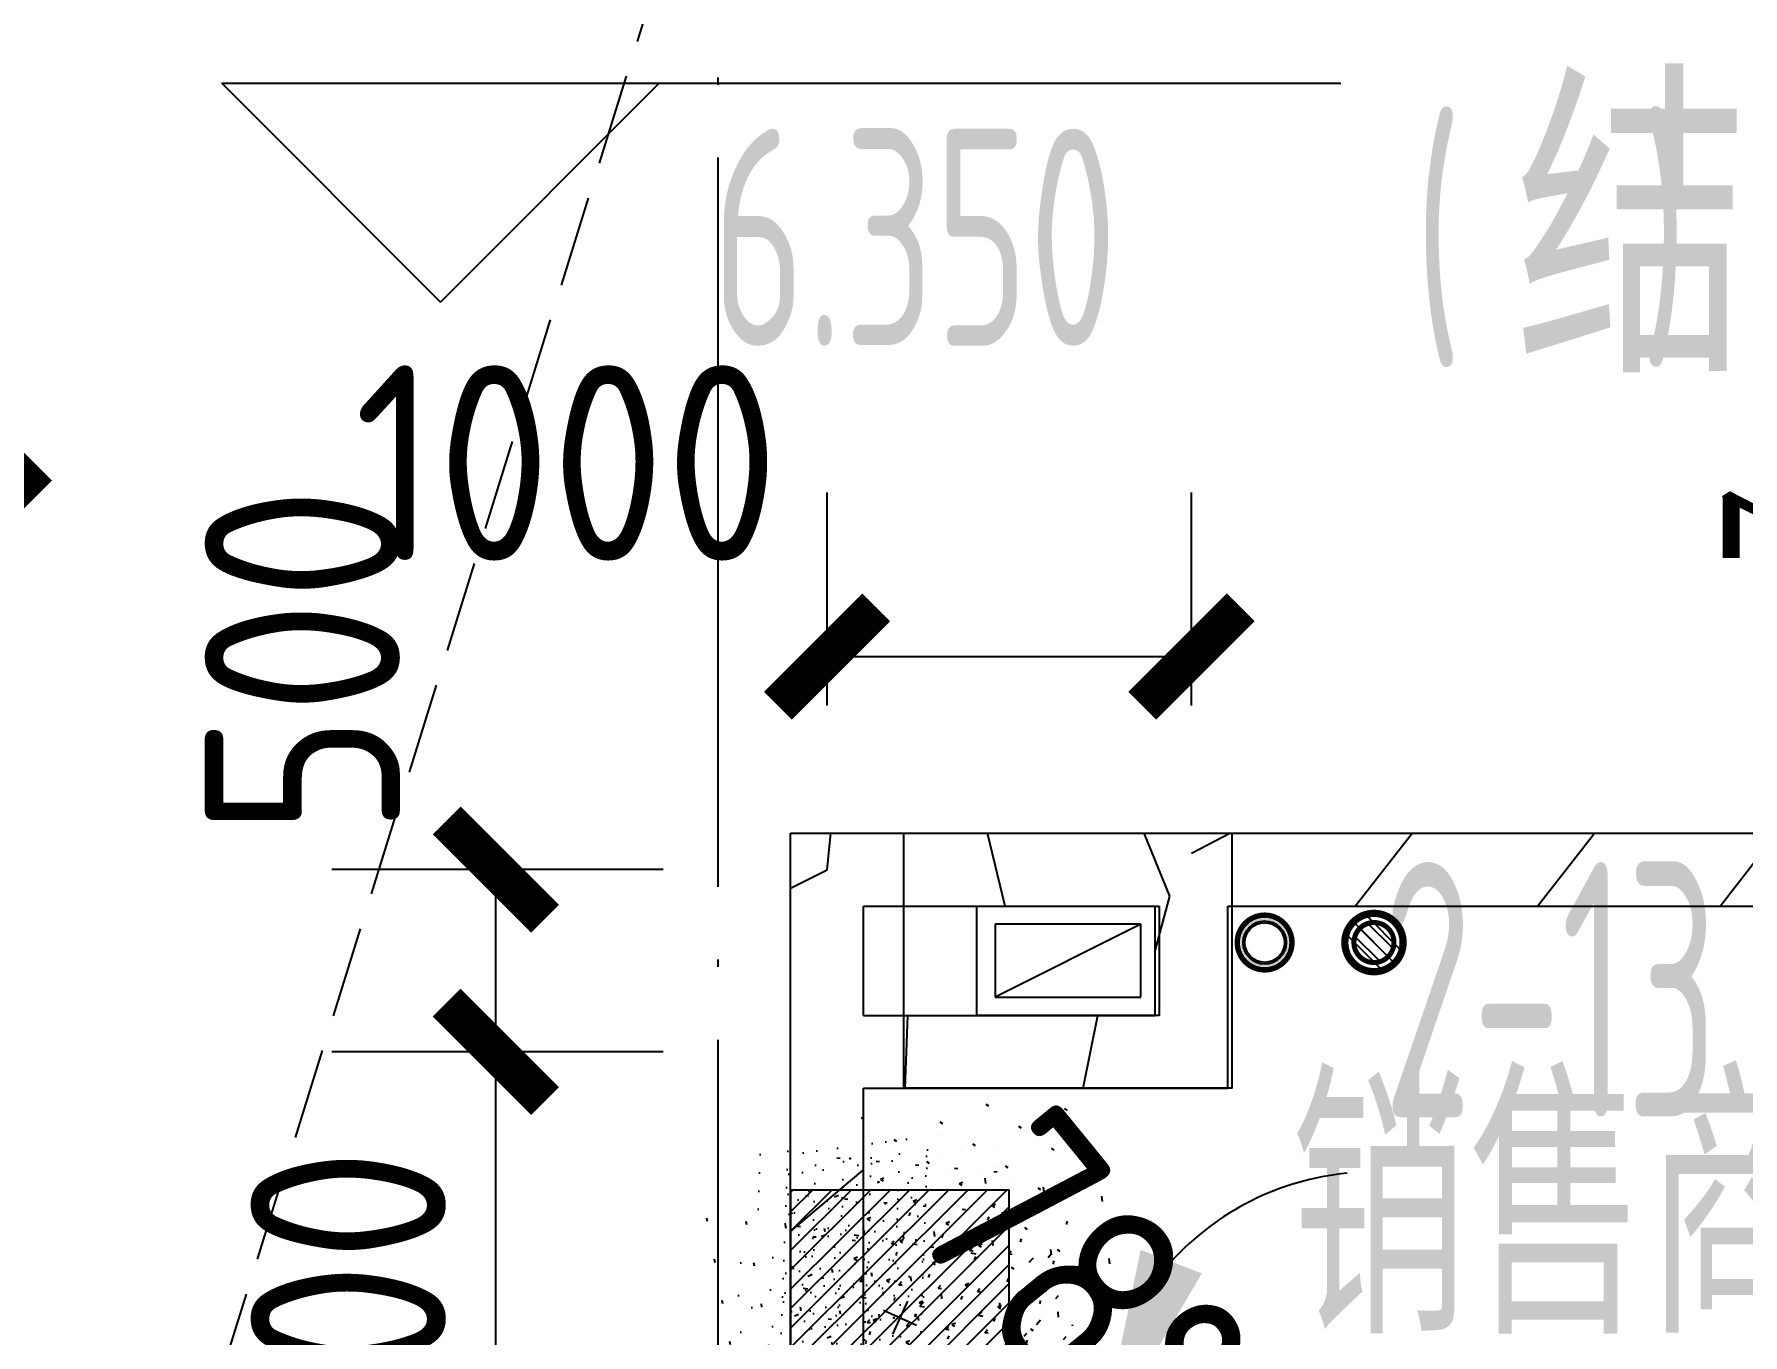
# Model space of a CAD drawing. Header units: inches. Extents: x 0 to 1813292486, y 0 to 3473589894.
# Drawn here: x 600488010 to 600492699, y 3473213342 to 3473216910 of the extents above; entities that cross this region are included whole.
import ezdxf
from ezdxf.enums import TextEntityAlignment as Align

# ---------------------------------------------------------------- set-up
doc = ezdxf.new("R2010")
doc.units = ezdxf.units.IN
doc.header["$LTSCALE"] = 1000
doc.header["$MEASUREMENT"] = 0
for name, pattern in [('AX-MALL-GIRD-200$0$DOTE', [2.4200000000000004, 2, -0.2, 0.02, -0.2]), ('AX-MALL-WALL-P02-QT$0$DASH', [0.35, 0.25, -0.1]), ('PX-MALL-P02-LG$0$CONTINOUS', [0])]:
    doc.linetypes.add(name, pattern=pattern)
for name, color, linetype in [('A-Anno-Note', 241, 'Continuous'), ('AX-MALL-DIM-P02$0$A-Anno-Dims', 3, 'Continuous'), ('AX-MALL-DIM-P02$0$A-Detl-Thin', 131, 'Continuous'), ('AX-MALL-GIRD-200$0$A-Grid', 222, 'AX-MALL-GIRD-200$0$DOTE'), ('AX-MALL-P02-200$0$A-Anno-Note', 241, 'Continuous'), ('AX-MALL-WALL-P02$0$A-Anno-Note', 241, 'Continuous'), ('AX-MALL-WALL-P02-QT$0$A-Detl-Patt', 8, 'Continuous'), ('AX-MALL-WALL-P02-QT$0$A-Detl-Thin', 131, 'Continuous'), ('AX-MALL-WALL-P02-QT$0$A-Wall', 2, 'Continuous'), ('AX-MALL-WALL-P02-QT$0$A-Wall-Patt', 13, 'Continuous'), ('AX-MALL-WALL-P02-QT$0$A-Wind', 4, 'Continuous'), ('AX-MALL-WORD-P02$0$A-Anno-Levl', 201, 'Continuous'), ('AX-MALL-WORD-P02$0$A-Anno-Note', 241, 'Continuous'), ('AX-MALL-WORD-P02$0$A-Wind-Iden', 11, 'Continuous'), ('AX-MALL-ZTKD-P02$0$A-Anno-Note', 241, 'Continuous'), ('MX-MALL-P02-LG$0$M-VT-DUCT-FLG', 40, 'Continuous'), ('MX-MALL-P02-LG$0$M-VT-DUCT-KED', 170, 'Continuous'), ('MX-MALL-P02-LG$0$M-VT-DUCT-SAD', 90, 'Continuous'), ('PX-MALL-P02-LG$0$P-Drain-Fldr', 4, 'Continuous'), ('PX-MALL-P02-LG$0$P-Drain-Fldr-ARCH', 161, 'Continuous'), ('PX-MALL-P02-LG$0$P-Drain-Fldr-W100', 4, 'Continuous'), ('PX-MALL-P02-LG$0$P-Drain-Fldr-W50', 4, 'Continuous'), ('PX-MALL-P02-LG$0$P-Pipe-Risr', 7, 'Continuous'), ('PX-MALL-P02-LG$0$P-Pipe-Risr-Arch', 6, 'Continuous'), ('PX-MALL-P02-LG$0$P-Pipe-Risr-W100', 6, 'Continuous'), ('PX-MALL-P02-LG$0$P-Pipe-Risr-W50', 6, 'Continuous'), ('PX-MALL-P02-LG$0$P-Sewr-Pipe', 123, 'PX-MALL-P02-LG$0$CONTINOUS'), ('SX-MALL-WALL-L-2F~3F$0$S-COLU', 30, 'Continuous'), ('SX-MALL-WALL-L-2F~3F$0$S-PATT-WALL', 83, 'Continuous'), ('SX-MALL-WALL-L-2F~3F$0$单形心', 4, 'Continuous')]:
    doc.layers.add(name, color=color, linetype=linetype)
doc.layers.add('MX-MALL-P02-LG$0$M-AUX-TO-ARCH', color=1, linetype='Continuous', plot=False)
doc.styles.add('AX-MALL-DIM-P02$0$_TCH_DIM_T3', font='gbenor.shx')
doc.styles.add('AX-MALL-WORD-P02$0$_TCH_DIM', font='gbenor.shx')
doc.styles.add('AX-MALL-WORD-P02$0$_TCH_WINDOW', font='gbenor.shx', dxfattribs={"bigfont": 'gbcbig.shx'})
doc.styles.add('AX-MALL-WORD-P02$0$STANDARD', font='gbenor.shx', dxfattribs={"bigfont": 'gbcbig.shx'})
doc.styles.add('PX-MALL-P02-LG$0$jzfz', font='gbenor.shx', dxfattribs={"bigfont": 'gbcbig.shx'})
doc.dimstyles.new('AX-MALL-DIM-P02$0$_TCH_ARCH&&180', dxfattribs={"dimtxt": 535.5, "dimasz": 270, "dimexe": 450, "dimexo": 450, "dimgap": 137.25, "dimtad": 1, "dimdec": 0, "dimzin": 0, "dimdsep": 46, "dimtxsty": 'AX-MALL-DIM-P02$0$_TCH_DIM_T3', "dimblk": 'AX-MALL-DIM-P02$0$_ArchTick', "dimcen": 0.09, "dimclrt": 7, "dimazin": 2, "dimtfac": 1, "dimtdec": 0, "dimtix": 1, "dimtmove": 2, "dimatfit": 3, "dimfxl": 500, "dimtolj": 1, "dimtzin": 0, "dimarcsym": 0})
doc.dimstyles.new('AX-MALL-DIM-P02$0$_TCH_ARROW&&180', dxfattribs={"dimtxt": 535.5, "dimasz": 540, "dimexe": 450, "dimexo": 450, "dimgap": 137.25, "dimtad": 1, "dimdec": 0, "dimzin": 0, "dimdsep": 46, "dimtxsty": 'AX-MALL-DIM-P02$0$_TCH_DIM_T3', "dimcen": 0.09, "dimclrt": 7, "dimaunit": 1, "dimadec": 3, "dimazin": 2, "dimtfac": 1, "dimtdec": 0, "dimtix": 1, "dimtmove": 2, "dimatfit": 3, "dimfxl": 500, "dimtolj": 1, "dimtzin": 0, "dimarcsym": 0})
pattern_1 = [(45, (0, 359.0227), (-353.55353201463, 353.55353201463), [])]

# ---------------------------------------------------------------- blocks, each defined once
blk = doc.blocks.new('AX-MALL-WORD-P02')
at = {"layer": 'AX-MALL-WORD-P02$0$A-Anno-Levl'}
for p, q in [((600299523.3652751, 3473107412.724833), (600299170.5680857, 3473108184.43342)), ((600299170.5680857, 3473108184.43342), (600302048.2851858, 3473107112.39936)), ((600299523.3652754, 3473107412.724833), (600299170.5680861, 3473108184.43342)), ((600299170.5680861, 3473108184.43342), (600302048.285186, 3473107112.399361)), ((600299523.3652751, 3473107412.724833), (600300295.0738621, 3473107765.522022)), ((600299523.3652754, 3473107412.724833), (600300295.0738623, 3473107765.522022))]:
    blk.add_line(p, q, dxfattribs=at)
at = {"layer": 'AX-MALL-WORD-P02$0$A-Anno-Note'}
for s, height, rotation, style, width, p in [('6.350', 595, 339.5681613331429, 'AX-MALL-WORD-P02$0$_TCH_DIM', 0.7, (600300179.6028314, 3473107040.44118)), ('(', 595, 339.5681613331429, 'AX-MALL-WORD-P02$0$_TCH_DIM', 0.7, (600301984.4346024, 3473106368.088387)), ('结', 675.177304964539, 339.5681613331429, 'AX-MALL-WORD-P02$0$_TCH_DIM', 0.7, (600302244.6327446, 3473106271.156944)), (')', 595, 339.5681613331429, 'AX-MALL-WORD-P02$0$_TCH_DIM', 0.7, (600302567.0309432, 3473106151.054155)), ('2-13', 700, 339.5681613092015, 'AX-MALL-WORD-P02$0$STANDARD', 0.6, (600301166.7871518, 3473104413.973558))]:
    blk.add_text(s, height=height, rotation=rotation, dxfattribs=dict(at, style=style, width=width)).set_placement(p)
at = {"layer": 'AX-MALL-WORD-P02$0$A-Anno-Note', "style": 'AX-MALL-WORD-P02$0$STANDARD'}
blk.add_text('销售商业', height=675.177304964539, rotation=339.5681613092015, dxfattribs=at).set_placement((600300722.0387399, 3473103947.385039))
at = {"layer": 'AX-MALL-WORD-P02$0$A-Wind-Iden', "style": 'AX-MALL-WORD-P02$0$_TCH_WINDOW', "width": 0.7}
blk.add_text('乙', height=506.3829787234042, rotation=69.56816112945486, dxfattribs=at).set_placement((600303044.1999946, 3473105326.32199))
blk = doc.blocks.new('AX-MALL-GIRD-200')
at = {"layer": 'AX-MALL-GIRD-200$0$A-Grid'}
blk.add_line((600330787.703265, 3473189157.338247), (600292058.1643155, 3473085193.611165), dxfattribs=at)
blk = doc.blocks.new('AX-MALL-WALL-P02-QT$0$tj')
at = {"layer": 'AX-MALL-WALL-P02-QT$0$A-Detl-Patt'}
h = blk.add_hatch(dxfattribs=at)
h.set_pattern_fill('STEEL', color=256, scale=100.0000000000001, angle=50.43183869082386)
h.set_pattern_definition([(75.00000000004839, (-14278.19445574284, 156289.8254051208), (-153.3407249234246, 41.08752340989569), []), (75.00000000004839, (-14317.88195610046, 156358.5661673546), (-153.3407249234246, 41.08752340989569), [])])
edge = h.paths.add_edge_path()
edge.add_line((88101.273016572, 47666.64152574539), (87883.93542659283, 47459.84604215622))
edge.add_line((87883.93542659283, 47459.84604215622), (91571.54751467705, 43584.64122533798))
edge.add_arc((262949.389629302, 558937.705083496), 543101.4133620498, 251.6057364187558, 260.0288666978238)
edge.add_arc((172180.8466627672, -2862.146247219684), 27099.9982179492, 64.7128659603706, 96.9316049602786, ccw=False)
edge.add_arc((262948.9730309481, 558936.3205539446), 543099.9677998082, 261.6155114784545, 271.7251478115656)
edge.add_line((279298.9759148359, 16082.51663446426), (279298.9759315252, 16382.65274763107))
edge.add_arc((262948.9742454757, 558936.3204835369), 542799.9676941936, 261.62020364125146, 271.7261014454634, ccw=False)
edge.add_arc((172180.8456921196, -2862.14609140989), 27400.00151046549, 64.80631838577902, 96.83815911678944)
edge.add_arc((262949.394896181, 558937.7037490648), 542801.4137571028, 251.6136389015772, 260.02417327084333, ccw=False)
edge.add_line((91737.26096642017, 43845.69257831573), (88101.273016572, 47666.64152574539))
blk.add_lwpolyline([(88103.03003954887, 47737.33037519455), (87813.24658572674, 47461.60306501389), (91543.92713344097, 43541.13421487808, 0.03677856867194786), (168908.9495433569, 23989.2463850975, -0.1416543586965341), (183742.0972260237, 21592.70785188675, 0.04416604653312874), (279348.9759123325, 16034.00206041336), (279348.9759345055, 16434.18465709686, -0.04414427716130016), (183859.0483468771, 21979.79425859451, 0.1405450684183163), (168919.8474783897, 24393.46752309799, -0.03670519880877311), (91764.87840116024, 43889.20268630981), (88103.03007543087, 47737.33033752441)], format="xyb", dxfattribs=at)
blk.add_lwpolyline([(88101.273016572, 47666.64152574539), (87883.93542659283, 47459.84604215622), (91571.54751467705, 43584.64122533798, 0.0367693963449814), (168910.2986617088, 24039.77597379684, -0.1415142461245126), (183756.7420067787, 21641.08926153183, 0.04414024362697595), (279298.9759148359, 16082.51663446426), (279298.9759315252, 16382.65274763107, -0.04412389944666065), (183844.4648458958, 21931.40288829803, 0.1406825130026793), (168918.4574091434, 24342.94360637665, -0.03671436212623864), (91737.26096642017, 43845.69257831573)], format="xyb", close=True, dxfattribs=at)
blk = doc.blocks.new('SX-MALL-WALL-L-2F~3F$0$BANWANG_XINGXIN')
at = {"color": 0}
for points in [[(0.7071067811865476, 0.7071067811865475), (-0.7071067811865477, -0.7071067811865475)], [(-0.7071067811865475, 0.7071067811865476), (0.7071067811865474, -0.7071067811865477)]]:
    blk.add_lwpolyline(points, dxfattribs=at)
blk = doc.blocks.new('SX-MALL-WALL-L-2F~3F')
at = {"layer": 'SX-MALL-WALL-L-2F~3F$0$S-PATT-WALL'}
h = blk.add_hatch(dxfattribs=at)
h.set_pattern_fill('钢筋混凝土', color=256, scale=15, pattern_type=2)
h.set_pattern_definition([(24.56816126897118, (600331831.8980151, 3473109317.550835), (-15.59158027413805, 34.10502345044068), []), (29.56816126897116, (600331831.8980151, 3473109317.550835), (97.53445418546843, -46.37920058067958), [11.25, -123.75]), (334.5681612689711, (600331831.8980151, 3473109317.550835), (19.88439785656707, 112.9961142691283), [9, -99]), (80.01956126897115, (600331840.0258863, 3473109313.685903), (117.4189030114315, 66.61682160370667), [9.5610285, -105.1713168]), (25.7523612689711, (600331842.3708001, 3473109345.663479), (141.3476151987025, -79.15081602295618), [16.87499999999998, -185.6249999999999]), (76.20376126897115, (600331854.1497638, 3473109339.067571), (182.3878363477913, 87.98253884876249), [14.3415432, -157.75695]), (330.7523612689712, (600331842.3708001, 3473109345.663479), (182.3877676883663, 87.98268128173007), [13.5, -148.5]), (0.5681612689711814, (600331853.8089261, 3473109333.398926), (62.82047313484725, -87.84980452382398), [11.25, -123.75]), (305.5681612689711, (600331853.8089261, 3473109333.398926), (72.17288947808169, 89.18848099628539), [9, -99]), (51.01956126897117, (600331859.0439608, 3473109326.078105), (134.9933625481983, 1.338571222877746), [9.5610285, -105.1713168]), (17.06816126897112, (600331831.8980151, 3473109317.550835), (19.14085718805359, 46.15589492260482), [0, -97.8, 0, -100.5, 0, -99.375]), (347.0681612689712, (600331831.8980151, 3473109317.550835), (57.63084703015332, 41.66442752021282), [0, -57.3, 0, -95.55, 0, -37.875]), (307.0681612689711, (600331800.5524167, 3473109329.22799), (73.85473998631473, -31.1234233745879), [0, -37.5, 0, -117, 0, -155.25]), (297.0681612689711, (600331786.4960945, 3473109334.464383), (87.21641675050711, -16.46683789322844), [0, -48.74999999999996, 0, -77.69999999999992, 0, -110.2499999999999])])
h.paths.add_polyline_path([(600299329.0187374, 3473104138.232469), (600299891.2715812, 3473103928.776787), (600300135.6365638, 3473104584.73849), (600299573.38372, 3473104794.194171)])
at = {"layer": 'SX-MALL-WALL-L-2F~3F$0$S-COLU'}
blk.add_lwpolyline([(600299329.0187374, 3473104138.232469), (600299891.2715812, 3473103928.776787), (600300135.6365638, 3473104584.73849), (600299573.38372, 3473104794.194171)], close=True, dxfattribs=at)
at = {"layer": 'SX-MALL-WALL-L-2F~3F$0$单形心', "xscale": 50, "yscale": 50, "zscale": 50}
blk.add_blockref('SX-MALL-WALL-L-2F~3F$0$BANWANG_XINGXIN', (600299732.3276505, 3473104361.485479), dxfattribs=at)
blk = doc.blocks.new('SX-MALL-WALL-2F~3F')
blk.add_blockref('SX-MALL-WALL-L-2F~3F', (0, 0))
blk = doc.blocks.new('MX-MALL-P02-LG$0$YHJJ-P02')
at = {"layer": 'MX-MALL-P02-LG$0$M-AUX-TO-ARCH'}
for points in [[(-102348.2932122946, -61399.99992370605), (-102348.2932151556, -62099.99992275238), (-103248.2932138443, -62099.99992036819), (-103248.2932144403, -61399.99992465973)], [(-102548.2932113409, -61599.99992418289), (-102548.2932139635, -61899.99992132187), (-103048.293213129, -61899.99992036819), (-103048.2932136059, -61599.99992322922)]]:
    blk.add_lwpolyline(points, close=True, dxfattribs=at)
at = {"layer": 'MX-MALL-P02-LG$0$M-VT-DUCT-FLG'}
blk.add_line((-102598.2932124186, -61649.99992274279), (-102998.293212409, -61849.99992276197), dxfattribs=at)
at = {"layer": 'MX-MALL-P02-LG$0$M-VT-DUCT-KED'}
for p, q in [((-102598.2932124186, -61649.99992274279), (-102998.2932124186, -61649.99992276197)), ((-102998.2932124186, -61649.99992276197), (-102998.293212409, -61849.99992276197)), ((-102598.293212409, -61849.99992274279), (-102598.2932124186, -61649.99992274279)), ((-102998.293212409, -61849.99992276197), (-102598.293212409, -61849.99992274279))]:
    blk.add_line(p, q, dxfattribs=at)
blk = doc.blocks.new('MX-MALL-P02-LG')
at = {"layer": 'MX-MALL-P02-LG$0$M-VT-DUCT-SAD', "rotation": 339.5681613187875}
blk.add_blockref('MX-MALL-P02-LG$0$YHJJ-P02', (600418393.5374048, 3473127097.242905), dxfattribs=at)
blk = doc.blocks.new('AX-MALL-WALL-P02-QT')
at = {"layer": 'AX-MALL-WALL-P02-QT$0$A-Wall-Patt'}
h = blk.add_hatch(dxfattribs=at)
h.set_pattern_fill('普通砖', color=256, scale=200, style=0)
h.set_pattern_definition(pattern_1)
h.paths.add_polyline_path([(600299830.700095, 3473105102.979635), (600299928.0819213, 3473105173.415595), (600300032.8097708, 3473105454.542038), (600299915.210708, 3473105711.778234), (600299705.7550088, 3473105149.525346)])
h = blk.add_hatch(dxfattribs=at)
h.set_pattern_fill('普通砖', color=256, scale=200, style=0)
h.set_pattern_definition(pattern_1)
h.paths.add_polyline_path([(600299915.210708, 3473105711.778234), (600300032.8097708, 3473105454.542038), (600300782.480288, 3473105175.267773), (600300899.461958, 3473105202.831032), (600300946.007669, 3473105327.776119)])
h = blk.add_hatch(dxfattribs=at)
h.set_pattern_fill('普通砖', color=256, scale=200, style=0)
h.set_pattern_definition(pattern_1)
h.paths.add_polyline_path([(600300899.461958, 3473105202.831033), (600300969.8979172, 3473105105.449206), (600302890.9286186, 3473104389.8089), (600302937.4743294, 3473104514.753986), (600302867.0383701, 3473104612.135813), (600300946.0076689, 3473105327.776119)])
h = blk.add_hatch(dxfattribs=at)
h.set_pattern_fill('普通砖', color=256, scale=200, style=0)
h.set_pattern_definition(pattern_1)
h.paths.add_polyline_path([(600300677.7524385, 3473104894.141329), (600300795.3515015, 3473104636.905133), (600300969.8979172, 3473105105.449206), (600300899.461958, 3473105202.831032), (600300782.480288, 3473105175.267773)])
h = blk.add_hatch(dxfattribs=at)
h.set_pattern_fill('普通砖', color=256, scale=200, style=0)
h.set_pattern_definition(pattern_1)
h.paths.add_polyline_path([(600299516.435824, 3473104068.412445), (600299858.263355, 3473104985.997965), (600299830.700095, 3473105102.979635), (600299705.7550088, 3473105149.525346), (600299329.0181948, 3473104138.231011)])
h = blk.add_hatch(dxfattribs=at)
h.set_pattern_fill('普通砖', color=256, scale=200, style=0)
h.set_pattern_definition(pattern_1)
h.paths.add_polyline_path([(600299830.700095, 3473105102.979635), (600299858.263355, 3473104985.997965), (600300795.3515015, 3473104636.905133), (600300677.7524385, 3473104894.141329), (600299928.0819213, 3473105173.415595)])
at = {"layer": 'AX-MALL-WALL-P02-QT$0$A-Detl-Patt', "linetype": 'AX-MALL-WALL-P02-QT$0$DASH'}
blk.add_line((600291706.0207473, 3473096826.246967), (600301965.691559, 3473110070.164207), dxfattribs=at)
at = {"layer": 'AX-MALL-WALL-P02-QT$0$A-Wall'}
for p, q in [((600299705.7550088, 3473105149.525346), (600299915.210708, 3473105711.778234)), ((600299915.210708, 3473105711.778234), (600300946.007669, 3473105327.776119)), ((600299928.0819213, 3473105173.415595), (600300032.8097708, 3473105454.542038)), ((600300032.8097708, 3473105454.542038), (600300782.480288, 3473105175.267773)), ((600300946.0076689, 3473105327.776119), (600302867.0383701, 3473104612.135813)), ((600299329.0181948, 3473104138.231011), (600299705.7550088, 3473105149.525346)), ((600299928.0819213, 3473105173.415595), (600300677.7524385, 3473104894.141329)), ((600300677.7524385, 3473104894.141329), (600300782.480288, 3473105175.267773)), ((600300795.3515015, 3473104636.905133), (600300969.8979172, 3473105105.449206)), ((600300969.8979172, 3473105105.449206), (600302890.9286186, 3473104389.8089)), ((600299516.435824, 3473104068.412445), (600299858.263355, 3473104985.997965)), ((600299858.263355, 3473104985.997965), (600300795.3515015, 3473104636.905133))]:
    blk.add_line(p, q, dxfattribs=at)
at = {"layer": 'AX-MALL-WALL-P02-QT$0$A-Detl-Thin'}
for name in ['MX-MALL-P02-LG', 'SX-MALL-WALL-2F~3F']:
    blk.add_blockref(name, (0, 0), dxfattribs=at)
at = {"layer": 'AX-MALL-WALL-P02-QT$0$A-Detl-Thin', "rotation": 339.5681613091762}
blk.add_blockref('AX-MALL-WALL-P02-QT$0$tj', (600144118.6961328, 3473128496.287411), dxfattribs=at)
at = {"layer": 'AX-MALL-WALL-P02-QT$0$A-Wind'}
blk.add_blockref('AX-MALL-GIRD-200', (0, 0), dxfattribs=at)
blk = doc.blocks.new('AX-MALL-WALL-P02')
at = {"layer": 'AX-MALL-WALL-P02$0$A-Anno-Note'}
blk.add_blockref('AX-MALL-WORD-P02', (0, 0), dxfattribs=at)
blk.add_blockref('AX-MALL-WALL-P02-QT', (0, 0), dxfattribs=at)
blk = doc.blocks.new('PX-MALL-P02-LG$0$P-Risr')
at = {"layer": 'PX-MALL-P02-LG$0$P-Pipe-Risr-W50'}
h = blk.add_hatch(color=0, dxfattribs=at)
edge = h.paths.add_edge_path()
edge.add_ellipse((0, 0), major_axis=(47.05795628796547, 47.05795628796547), ratio=0.9999999999999695, start_angle=225.0000000000009, end_angle=405.0000000000009, ccw=False)
edge.add_ellipse((0, 0), major_axis=(47.05795628796764, 47.05795628796764), ratio=0.9999999999998785, start_angle=133.9675974886221, end_angle=225.0000000000035, ccw=False)
edge.add_line((-66.53919663240958, 1.199087783927098), (-54.4367953546693, 1.199087783927098))
edge.add_ellipse((0, 0), major_axis=(-38.50196423560672, 38.50196423560672), ratio=0.9999999999999859, start_angle=43.73814098242129, end_angle=134.9999999999996)
edge.add_ellipse((0, 0), major_axis=(38.50196423561096, 38.50196423561096), ratio=0.9999999999998216, start_angle=225.0000000000051, end_angle=405.0000000000051)
edge.add_ellipse((0, 0), major_axis=(38.50196423560679, 38.50196423560679), ratio=0.9999999999999831, start_angle=45.00000000000048, end_angle=133.7381409824204)
edge.add_line((-54.43679535467527, 1.199087783927098), (-66.53919663241555, 1.199087783927098))
edge.add_ellipse((0, 0), major_axis=(-47.05795628796762, 47.05795628796762), ratio=0.9999999999998742, start_angle=-45.00000000000358, end_angle=43.967597488629224, ccw=False)
at = {"layer": 'PX-MALL-P02-LG$0$P-Pipe-Risr-Arch', "ltscale": 0.7}
blk.add_circle((0, 0), 59.29000000000001, dxfattribs=at)
at = {"layer": 'PX-MALL-P02-LG$0$P-Pipe-Risr-W100', "color": 0, "const_width": 15}
blk.add_lwpolyline([(-75, 0, 1), (75, 0, 1)], format="xyb", close=True, dxfattribs=at)
at = {"layer": 'PX-MALL-P02-LG$0$P-Pipe-Risr-W50'}
blk.add_circle((0, 0), 54.45000000000001, dxfattribs=at)
at = {"layer": 'PX-MALL-P02-LG$0$P-Pipe-Risr', "style": 'PX-MALL-P02-LG$0$jzfz', "width": 0.6, "flags": 1}
for tag, p in [('SYS-MARK', (0.3310501334344735, -45.65933377496549)), ('RANGE', (0.3337570973526454, -45.67887874227017))]:
    blk.add_attdef(tag, text='', height=0.015625, dxfattribs=at).set_placement(p, align=Align.MIDDLE)
blk = doc.blocks.new('PX-MALL-P02-LG$0$A$C5A9C1854')
at = {"layer": 'PX-MALL-P02-LG$0$P-Drain-Fldr-W50', "ltscale": 0.7}
for p, q in [((52.36634142632829, -16.81565596791916), (-16.81565596786095, 52.36634142627008)), ((16.81565596797736, -52.36634142627008), (-52.36634142621187, 16.81565596791916)), ((38.89087296527578, -38.89087296521757), (-38.89087296527578, 38.89087296521757))]:
    blk.add_line(p, q, dxfattribs=at)
at = {"layer": 'PX-MALL-P02-LG$0$P-Drain-Fldr-W50', "ltscale": 0.7, "const_width": 13.75}
blk.add_lwpolyline([(-54.99999999994179, 0, 1), (55.00000000005821, 0, 1)], format="xyb", close=True, dxfattribs=at)
blk = doc.blocks.new('PX-MALL-P02-LG$0$A$C7D2520B3')
at = {"layer": 'PX-MALL-P02-LG$0$P-Drain-Fldr', "ltscale": 0.7}
for p, q in [((58.33630944791366, -58.33630944788456), (-58.33630944791366, 58.33630944788456)), ((78.54951213949244, -25.22348395187873), (-25.22348395179142, 78.54951213940512)), ((25.22348395196605, -78.54951213940512), (-78.54951213931781, 25.22348395187873))]:
    blk.add_line(p, q, dxfattribs=at)
at = {"layer": 'PX-MALL-P02-LG$0$P-Drain-Fldr', "ltscale": 0.7, "const_width": 20}
blk.add_lwpolyline([(5.820766091346741e-11, -80, 1), (5.820766091346741e-11, 80, 1)], format="xyb", close=True, dxfattribs=at)
blk = doc.blocks.new('PX-MALL-P02-LG$0$A$C2257314B')
at = {"layer": 'PX-MALL-P02-LG$0$P-Drain-Fldr-ARCH', "ltscale": 0.7}
for p, q in [((52.36634142632829, -16.81565596791916), (-16.81565596786095, 52.36634142627008)), ((16.81565596797736, -52.36634142627008), (-52.36634142621187, 16.81565596791916)), ((38.89087296527578, -38.89087296521757), (-38.89087296527578, 38.89087296521757))]:
    blk.add_line(p, q, dxfattribs=at)
for start, end in [(0, 180), (180, 0)]:
    blk.add_arc((5.820766091346741e-11, -1.77635683940025e-15), 55, start, end, dxfattribs=at)
blk = doc.blocks.new('PX-MALL-P02-LG$0$P-Drain-Fldr')
blk.add_blockref('PX-MALL-P02-LG$0$A$C2257314B', (0, 0))
at = {"layer": 'PX-MALL-P02-LG$0$P-Drain-Fldr-W100'}
blk.add_blockref('PX-MALL-P02-LG$0$A$C7D2520B3', (0, 0), dxfattribs=at)
at = {"layer": 'PX-MALL-P02-LG$0$P-Drain-Fldr-W50'}
blk.add_blockref('PX-MALL-P02-LG$0$A$C5A9C1854', (0, 0), dxfattribs=at)
blk = doc.blocks.new('PX-MALL-P02-LG')
at = {"layer": 'PX-MALL-P02-LG$0$P-Drain-Fldr', "rotation": 339.5681613618378}
blk.add_blockref('PX-MALL-P02-LG$0$P-Drain-Fldr', (600301310.3742996, 3473104871.897851), dxfattribs=at)
at = {"layer": 'PX-MALL-P02-LG$0$P-Sewr-Pipe', "ltscale": 0.7, "rotation": 249.5681613618379}
blk.add_blockref('PX-MALL-P02-LG$0$P-Risr', (600301029.2479011, 3473104976.625823), dxfattribs=at)
blk = doc.blocks.new('AX-MALL-ZTKD-P02')
at = {"layer": 'AX-MALL-ZTKD-P02$0$A-Anno-Note'}
blk.add_blockref('AX-MALL-GIRD-200', (0, 0), dxfattribs=at)
blk = doc.blocks.new('AX-MALL-DIM-P02$0$_ArchTick')
at = {"color": 0, "linetype": 'ByBlock', "const_width": 0.4}
blk.add_lwpolyline([(-0.5, -0.5), (0.5, 0.5)], dxfattribs=at)
blk = doc.blocks.new('*D615')
at = {"layer": 'AX-MALL-DIM-P02$0$A-Anno-Dims', "color": 0, "lineweight": -2, "transparency": 16777216}
for p, q in [((600297761.7131339, 3473108381.506355), (600297297.7099308, 3473107135.958289)), ((600298464.5292401, 3473108119.686733), (600298000.526037, 3473106874.138666)), ((600297454.8017052, 3473107557.647955), (600298157.6178114, 3473107295.828332))]:
    blk.add_line(p, q, dxfattribs=at)
at = {"layer": 'AX-MALL-DIM-P02$0$A-Anno-Dims', "color": 0, "lineweight": -2, "transparency": 16777216, "xscale": 270, "yscale": 270, "zscale": 270}
for p, rotation in [((600297454.8017052, 3473107557.647955), 159.5681613012588), ((600298157.6178114, 3473107295.828332), 339.5681613012587)]:
    blk.add_blockref('AX-MALL-DIM-P02$0$_ArchTick', p, dxfattribs=dict(at, rotation=rotation))
at = {"layer": 'AX-MALL-DIM-P02$0$A-Anno-Dims', "color": 7, "transparency": 16777216, "insert": (600297104.2024332, 3473108254.905406), "char_height": 535.5, "attachment_point": 5, "rotation": 339.5681613012588, "style": 'AX-MALL-DIM-P02$0$_TCH_DIM_T3'}
blk.add_mtext('\\A1;750', dxfattribs=at)
blk = doc.blocks.new('*D1041')
at = {"layer": 'AX-MALL-DIM-P02$0$A-Anno-Dims', "color": 0, "lineweight": -2, "transparency": 16777216}
for p, q in [((600300447.1896077, 3473103721.679349), (600300547.2327858, 3473103684.41033)), ((600300613.1805319, 3473103234.499168), (600300669.6571227, 3473103325.097248))]:
    blk.add_line(p, q, dxfattribs=at)
for start, end in [(75.16737733063661, 117.3677693647662), (159.5681613988959, 238.061612038435), (280.2620040725647, 322.4623961066943)]:
    blk.add_arc((600300828.3592302, 3473103579.682481), 750.0000002384186, start, end, dxfattribs=at)
at = {"layer": 'AX-MALL-DIM-P02$0$A-Anno-Dims', "color": 0, "transparency": 16777216}
for points in [[(600300550.9566752, 3473104186.06459), (600300416.2113523, 3473104305.411554), (600300125.5431194, 3473103841.502103)], [(600300945.0482681, 3473102753.285343), (600300978.8947556, 3473102930.074526), (600300431.6039622, 3473102943.219397)]]:
    blk.add_solid(points, dxfattribs=at)
at = {"layer": 'AX-MALL-DIM-P02$0$A-Anno-Dims', "color": 7, "transparency": 16777216, "insert": (600300501.7941341, 3473103468.415963), "char_height": 535.5, "attachment_point": 5, "rotation": 288.8148867067887, "style": 'AX-MALL-DIM-P02$0$_TCH_DIM_T3'}
blk.add_mtext('\\A1;78°29\'36"', dxfattribs=at)
blk = doc.blocks.new('*D1555')
at = {"layer": 'AX-MALL-DIM-P02$0$A-Anno-Dims', "color": 0, "lineweight": -2, "transparency": 16777216}
for p, q in [((600299377.7741569, 3473105271.707837), (600298526.1601411, 3473105588.959046)), ((600298354.3919935, 3473103838.817423), (600298947.8498073, 3473105431.867272)), ((600298784.3163432, 3473103678.657987), (600297932.7023274, 3473103995.909197))]:
    blk.add_line(p, q, dxfattribs=at)
at = {"layer": 'AX-MALL-DIM-P02$0$A-Anno-Dims', "color": 0, "lineweight": -2, "transparency": 16777216, "xscale": 270, "yscale": 270, "zscale": 270}
for p, rotation in [((600298947.8498073, 3473105431.867272), 69.56816131297681), ((600298354.3919935, 3473103838.817423), 249.5681613129768)]:
    blk.add_blockref('AX-MALL-DIM-P02$0$_ArchTick', p, dxfattribs=dict(at, rotation=rotation))
at = {"layer": 'AX-MALL-DIM-P02$0$A-Anno-Dims', "color": 7, "transparency": 16777216, "insert": (600298271.6002009, 3473104776.724945), "char_height": 535.5, "attachment_point": 5, "rotation": 69.56816131297681, "style": 'AX-MALL-DIM-P02$0$_TCH_DIM_T3'}
blk.add_mtext('\\A1;1700', dxfattribs=at)
blk = doc.blocks.new('*D1556')
at = {"layer": 'AX-MALL-DIM-P02$0$A-Anno-Dims', "color": 0, "lineweight": -2, "transparency": 16777216}
for p, q in [((600299552.3205727, 3473105740.25191), (600298700.7065568, 3473106057.50312)), ((600298947.8498073, 3473105431.867272), (600299122.3962228, 3473105900.411345)), ((600299377.7741572, 3473105271.707837), (600298526.1601412, 3473105588.959047))]:
    blk.add_line(p, q, dxfattribs=at)
at = {"layer": 'AX-MALL-DIM-P02$0$A-Anno-Dims', "color": 0, "lineweight": -2, "transparency": 16777216, "xscale": 270, "yscale": 270, "zscale": 270}
for p, rotation in [((600299122.3962228, 3473105900.411345), 69.56816131455723), ((600298947.8498073, 3473105431.867272), 249.5681613145572)]:
    blk.add_blockref('AX-MALL-DIM-P02$0$_ArchTick', p, dxfattribs=dict(at, rotation=rotation))
at = {"layer": 'AX-MALL-DIM-P02$0$A-Anno-Dims', "color": 7, "transparency": 16777216, "insert": (600298824.4660618, 3473106621.747205), "char_height": 535.5, "attachment_point": 5, "rotation": 69.56816131455723, "style": 'AX-MALL-DIM-P02$0$_TCH_DIM_T3'}
blk.add_mtext('\\A1;500', dxfattribs=at)
blk = doc.blocks.new('*D1557')
at = {"layer": 'AX-MALL-DIM-P02$0$A-Anno-Dims', "color": 0, "lineweight": -2, "transparency": 16777216}
for p, q in [((600300131.1020133, 3473106004.849803), (600300335.2074692, 3473106552.740754)), ((600301068.1901599, 3473105655.756972), (600301272.2956158, 3473106203.647923)), ((600300178.115695, 3473106131.051088), (600301115.2038416, 3473105781.958257))]:
    blk.add_line(p, q, dxfattribs=at)
at = {"layer": 'AX-MALL-DIM-P02$0$A-Anno-Dims', "color": 0, "lineweight": -2, "transparency": 16777216, "xscale": 270, "yscale": 270, "zscale": 270}
for p, rotation in [((600300178.115695, 3473106131.051088), 159.56816133928), ((600301115.2038416, 3473105781.958257), 339.56816133928)]:
    blk.add_blockref('AX-MALL-DIM-P02$0$_ArchTick', p, dxfattribs=dict(at, rotation=rotation))
at = {"layer": 'AX-MALL-DIM-P02$0$A-Anno-Dims', "color": 7, "transparency": 16777216, "insert": (600299693.7002352, 3473106878.158995), "char_height": 535.5, "attachment_point": 5, "rotation": 339.56816133928004, "style": 'AX-MALL-DIM-P02$0$_TCH_DIM_T3'}
blk.add_mtext('\\A1;1000', dxfattribs=at)
blk = doc.blocks.new('AX-MALL-DIM-P02')
at = {"layer": 'AX-MALL-DIM-P02$0$A-Detl-Thin'}
blk.add_blockref('AX-MALL-ZTKD-P02', (-2.384185791015625e-06, 9.5367431640625e-07), dxfattribs=at)
at = {"layer": 'AX-MALL-DIM-P02$0$A-Anno-Dims'}
for base, p1, p2, angle, picture, middle in [((600298157.6178114, 3473107295.828332), (600297918.8049083, 3473108803.196021), (600298621.6210147, 3473108541.376399), 339.56816133539473, '*D615', (600297104.2024332, 3473108254.905406)), ((600301115.2038416, 3473105781.958257), (600299974.0102391, 3473105583.160136), (600300911.0983859, 3473105234.067305), 339.56816133928004, '*D1557', (600299693.7002352, 3473106878.158995)), ((600299122.3962228, 3473105900.411345), (600299799.4638231, 3473105114.616063), (600299974.0102388, 3473105583.160136), 69.56816131455723, '*D1556', (600298824.4660618, 3473106621.747205))]:
    dim = blk.add_linear_dim(base=base, p1=p1, p2=p2, angle=angle, dimstyle='AX-MALL-DIM-P02$0$_TCH_ARCH&&180', dxfattribs=at)
    dim.commit()
    dim.dimension.update_dxf_attribs({"geometry": picture, "text_midpoint": middle, "dimtype": 129})
dim = blk.add_aligned_dim(p1=(600299206.0060093, 3473103521.566213), p2=(600299799.4638231, 3473105114.616063), distance=908.7875226975864, dimstyle='AX-MALL-DIM-P02$0$_TCH_ARCH&&180', dxfattribs=at)
dim.commit()
dim.dimension.update_dxf_attribs({"geometry": '*D1555', "text_midpoint": (600298271.6002009, 3473104776.724945)})
dim = blk.add_angular_dim_3p(base=(600300082.1101153, 3473103504.767472), center=(600300828.3592303, 3473103579.682481), p1=(600300025.4999413, 3473103878.771123), p2=(600300375.1273711, 3473102852.621317), dimstyle='AX-MALL-DIM-P02$0$_TCH_ARROW&&180', override={"dimgap": 0}, dxfattribs=at)
dim.commit()
dim.dimension.update_dxf_attribs({"geometry": '*D1041', "text_midpoint": (600300501.7941339, 3473103468.415963), "dimtype": 133, "text_rotation": 288.8148867067887})
blk = doc.blocks.new('AX-MALL-P02-200')
at = {"layer": 'AX-MALL-P02-200$0$A-Anno-Note'}
blk.add_blockref('AX-MALL-WALL-P02', (0, 0), dxfattribs=at)
for name in ['AX-MALL-DIM-P02', 'PX-MALL-P02-LG']:
    blk.add_blockref(name, (0, 0), dxfattribs=at)

msp = doc.modelspace()

# ---------------------------------------------------------------- block references
at = {"layer": 'A-Anno-Note', "rotation": 20.43183869077545}
msp.add_blockref('AX-MALL-P02-200', (1250392458.527329, 9048125.682563305), dxfattribs=at)

doc.saveas('drawing.dxf')
